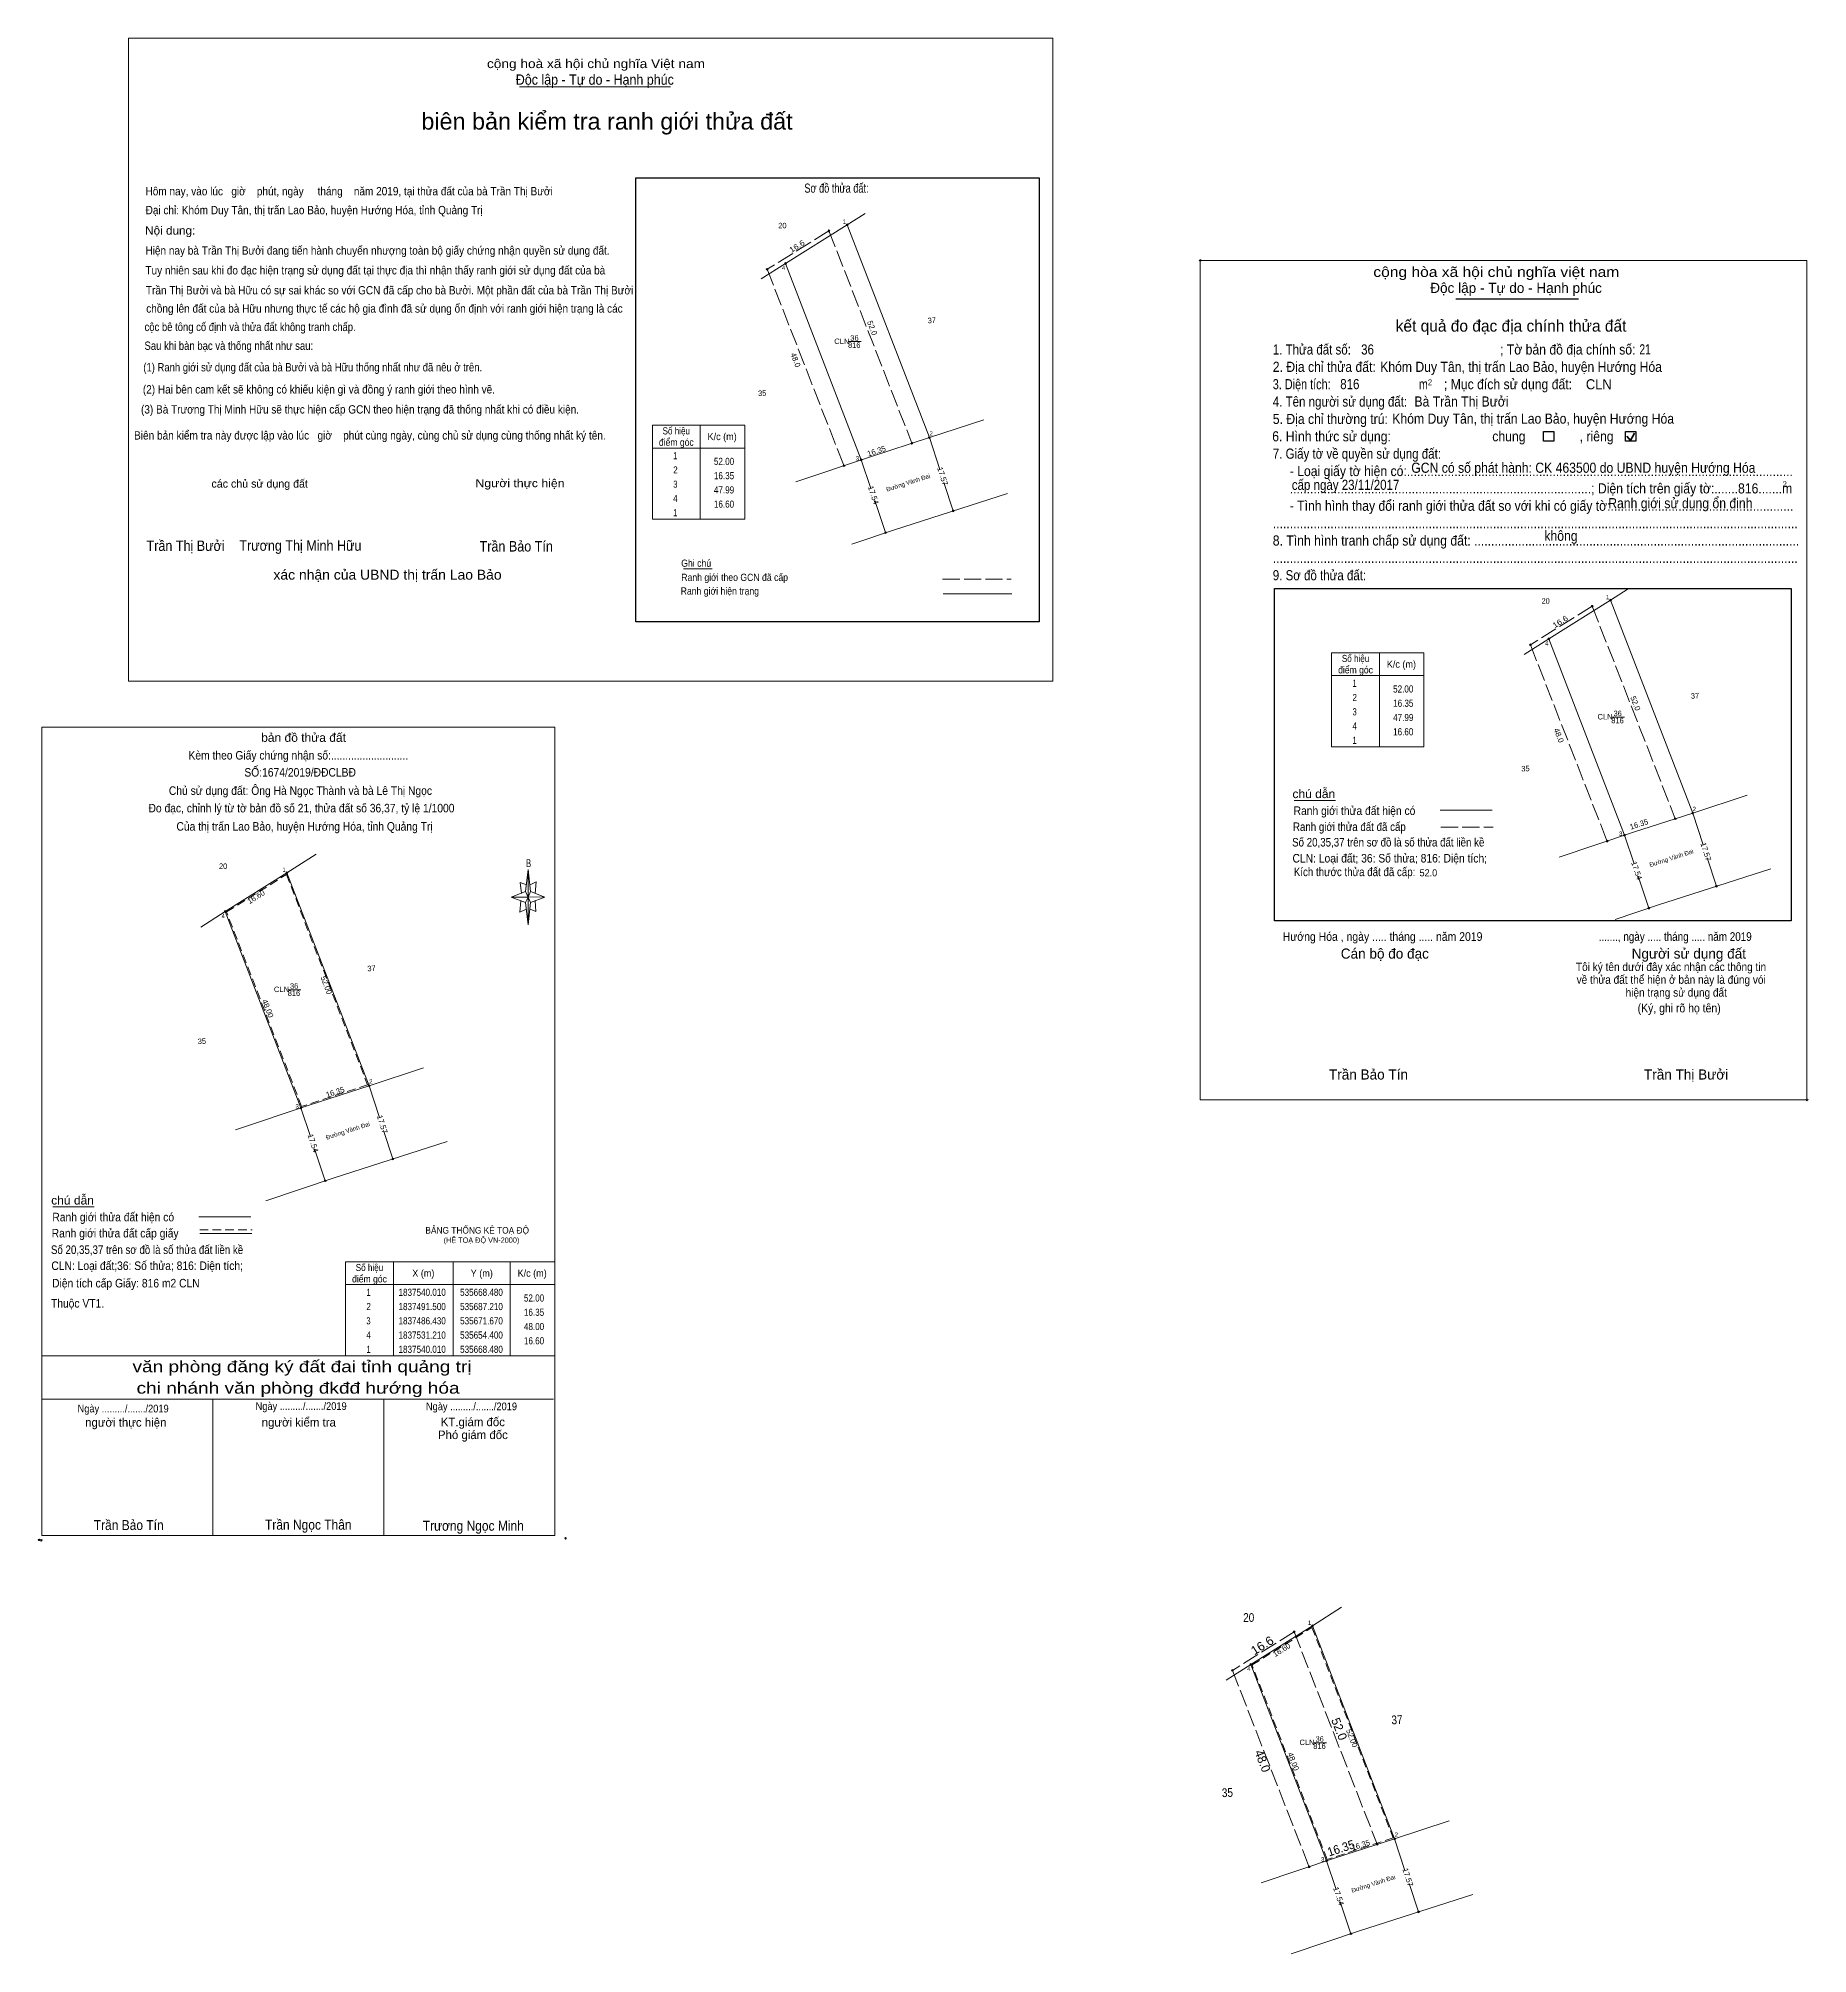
# Model space of a CAD drawing. Header units: metres. Extents: x 535378 to 535781, y 1837465 to 1837902.
import ezdxf
from ezdxf.enums import TextEntityAlignment as Align

# ---------------------------------------------------------------- set-up
doc = ezdxf.new("R2010")
doc.units = ezdxf.units.M
doc.header["$LTSCALE"] = 0.65
doc.header["$PDMODE"] = 32
doc.header["$PDSIZE"] = 0.325
doc.linetypes.add('LONG_DASHED', pattern=[7.5, 6, -1.5])
doc.linetypes.add('MEDIUM_DASHED', pattern=[4.5, 3, -1.5])
for name, color, linetype, lineweight in [('1', 7, 'Continuous', 13), ('10', 7, 'Continuous', 13), ('17', 7, 'Continuous', 13), ('2', 7, 'Continuous', 25), ('23', 7, 'Continuous', 13), ('28', 7, 'Continuous', 13), ('36', 7, 'Continuous', 13), ('5', 7, 'Continuous', 13), ('6', 7, 'Continuous', 13), ('63', 7, 'Continuous', 13), ('7', 7, 'Continuous', 25)]:
    doc.layers.add(name, color=color, linetype=linetype, lineweight=lineweight)

msp = doc.modelspace()

# ---------------------------------------------------------------- hatches: boundary and pattern name
at = {"layer": '36'}
for points in [[(535558.4, 1837858.15, 1), (535558, 1837858.15, 1)], [(535562.56, 1837859.53, 1), (535562.16, 1837859.53, 1)], [(535544.31, 1837849.37, 1), (535543.91, 1837849.37, 1)], [(535548.5, 1837850.7, 1), (535548.1, 1837850.7, 1)], [(535577.33, 1837809.7, 1), (535576.93, 1837809.7, 1)], [(535581.31, 1837810.99, 1), (535580.91, 1837810.99, 1)], [(535561.8, 1837804.59, 1), (535561.4, 1837804.59, 1)], [(535565.77, 1837805.92, 1), (535565.37, 1837805.92, 1)], [(535586.75, 1837794.28, 1), (535586.35, 1837794.28, 1)], [(535571.31, 1837789.32, 1), (535570.91, 1837789.32, 1)], [(535736.63, 1837773.92, 1), (535736.23, 1837773.92, 1)], [(535732.47, 1837772.54, 1), (535732.07, 1837772.54, 1)], [(535722.57, 1837765.09, 1), (535722.17, 1837765.09, 1)], [(535718.38, 1837763.76, 1), (535717.98, 1837763.76, 1)], [(535751.4, 1837724.09, 1), (535751, 1837724.09, 1)], [(535755.38, 1837725.38, 1), (535754.98, 1837725.38, 1)], [(535735.87, 1837718.98, 1), (535735.47, 1837718.98, 1)], [(535739.84, 1837720.31, 1), (535739.44, 1837720.31, 1)], [(535434.77, 1837711.75, 1), (535434.37, 1837711.75, 1)], [(535760.82, 1837708.67, 1), (535760.42, 1837708.67, 1)], [(535745.38, 1837703.71, 1), (535744.98, 1837703.71, 1)], [(535420.71, 1837702.92, 1), (535420.31, 1837702.92, 1)], [(535453.52, 1837663.21, 1), (535453.12, 1837663.21, 1)], [(535437.98, 1837658.14, 1), (535437.58, 1837658.14, 1)], [(535458.96, 1837646.5, 1), (535458.56, 1837646.5, 1)], [(535443.52, 1837641.54, 1), (535443.12, 1837641.54, 1)], [(535664.5, 1837538.66, 1), (535664.1, 1837538.66, 1)], [(535668.66, 1837540.04, 1), (535668.26, 1837540.04, 1)], [(535650.41, 1837529.88, 1), (535650.01, 1837529.88, 1)], [(535654.6, 1837531.21, 1), (535654.2, 1837531.21, 1)], [(535683.43, 1837490.21, 1), (535683.03, 1837490.21, 1)], [(535687.41, 1837491.5, 1), (535687.01, 1837491.5, 1)], [(535671.87, 1837486.43, 1), (535671.47, 1837486.43, 1)], [(535667.9, 1837485.1, 1), (535667.5, 1837485.1, 1)], [(535692.85, 1837474.79, 1), (535692.45, 1837474.79, 1)], [(535677.41, 1837469.83, 1), (535677.01, 1837469.83, 1)]]:
    msp.add_hatch(color=256, dxfattribs=at).paths.add_polyline_path(points)

# ---------------------------------------------------------------- linework, layer by layer
at = {"layer": '1'}
for p, q in [((535566.43, 1837862.1), (535562.38, 1837859.5)), ((535562.38, 1837859.5), (535548.3, 1837850.7)), ((535542.7, 1837847.17), (535548.3, 1837850.7)), ((535736.45, 1837773.89), (535722.37, 1837765.09)), ((535740.5, 1837776.49), (535736.45, 1837773.89)), ((535716.77, 1837761.56), (535722.37, 1837765.09)), ((535441.23, 1837715.98), (535434.59, 1837711.72)), ((535434.59, 1837711.72), (535420.51, 1837702.92)), ((535414.91, 1837699.39), (535420.51, 1837702.92)), ((535675.12, 1837544.27), (535668.48, 1837540.01)), ((535668.48, 1837540.01), (535654.4, 1837531.21)), ((535648.8, 1837527.68), (535654.4, 1837531.21))]:
    msp.add_line(p, q, dxfattribs=at)
at = {"layer": '1', "linetype": 'MEDIUM_DASHED'}
for points in [[(535434.47, 1837711.35), (535452.99, 1837663.37), (535437.93, 1837658.45), (535420.82, 1837702.82)], [(535668.36, 1837539.64), (535686.88, 1837491.66), (535671.82, 1837486.74), (535654.71, 1837531.11)]]:
    msp.add_lwpolyline(points, close=True, dxfattribs=at)
at = {"layer": '10'}
for p, q in [((535524.99, 1837781.1), (535531.59, 1837781.1)), ((535584.25, 1837775.39), (535599.88, 1837775.39))]:
    msp.add_line(p, q, dxfattribs=at)
at = {"layer": '10', "linetype": 'LONG_DASHED'}
msp.add_line((535584.13, 1837778.74), (535599.76, 1837778.74), dxfattribs=at)
at = {"layer": '17'}
for p, q in [((535664.31, 1837728.26), (535673.72, 1837728.26)), ((535381.22, 1837635.58), (535390.63, 1837635.58))]:
    msp.add_line(p, q, dxfattribs=at)
at = {"layer": '2', "lineweight": 13}
msp.add_lwpolyline([(535398.43, 1837755.48), (535609.25, 1837755.48), (535609.25, 1837902.05), (535398.43, 1837902.05)], close=True, dxfattribs=at)
at = {"layer": '2'}
for points in [[(535514.14, 1837870.2), (535606.15, 1837870.2), (535606.14, 1837769.02)], [(535606.15, 1837769.02), (535514.14, 1837769.02), (535514.14, 1837870.2)]]:
    msp.add_lwpolyline(points, dxfattribs=at)
at = {"layer": '23'}
msp.add_line((535487.59, 1837890.98), (535522.08, 1837890.98), dxfattribs=at)
at = {"layer": '28'}
for p, q in [((535562.38, 1837859.5), (535581.11, 1837810.99)), ((535565.57, 1837805.92), (535548.3, 1837850.7)), ((535736.45, 1837773.89), (535755.18, 1837725.38)), ((535739.64, 1837720.31), (535722.37, 1837765.09)), ((535434.59, 1837711.72), (535453.32, 1837663.21)), ((535437.78, 1837658.14), (535420.51, 1837702.92)), ((535668.48, 1837540.01), (535687.21, 1837491.5)), ((535671.67, 1837486.43), (535654.4, 1837531.21))]:
    msp.add_line(p, q, dxfattribs=at)
at = {"layer": '36', "linetype": 'LONG_DASHED'}
for p, q in [((535558.2, 1837858.15), (535544.11, 1837849.37)), ((535558.2, 1837858.15), (535577.13, 1837809.7)), ((535544.11, 1837849.37), (535561.6, 1837804.59)), ((535732.27, 1837772.54), (535718.18, 1837763.76)), ((535732.27, 1837772.54), (535751.2, 1837724.09)), ((535718.18, 1837763.76), (535735.67, 1837718.98)), ((535664.3, 1837538.66), (535650.21, 1837529.88)), ((535664.3, 1837538.66), (535683.23, 1837490.21)), ((535650.21, 1837529.88), (535667.7, 1837485.1))]:
    msp.add_line(p, q, dxfattribs=at)
at = {"layer": '36'}
for p, q in [((535593.54, 1837815.04), (535581.11, 1837810.99)), ((535573.11, 1837789.96), (535598.93, 1837798.26)), ((535563.4, 1837786.72), (535573.11, 1837789.96)), ((535767.61, 1837729.43), (535755.18, 1837725.38)), ((535747.18, 1837704.35), (535773, 1837712.65)), ((535737.47, 1837701.11), (535747.18, 1837704.35)), ((535465.75, 1837667.26), (535453.32, 1837663.21)), ((535699.64, 1837495.55), (535687.21, 1837491.5))]:
    msp.add_line(p, q, dxfattribs=at)
for points in [[(535581.11, 1837810.99), (535567.65, 1837806.61), (535550.66, 1837800.94)], [(535755.18, 1837725.38), (535741.72, 1837721), (535724.73, 1837715.33)], [(535453.32, 1837663.21), (535439.86, 1837658.83), (535422.87, 1837653.16)], [(535429.75, 1837636.98), (535445.32, 1837642.18), (535471.14, 1837650.48)], [(535687.21, 1837491.5), (535673.75, 1837487.12), (535656.76, 1837481.45)], [(535663.64, 1837465.27), (535679.21, 1837470.47), (535705.03, 1837478.77)]]:
    msp.add_lwpolyline(points, dxfattribs=at)
for centre in [(535558.2, 1837858.15), (535562.36, 1837859.53), (535544.11, 1837849.37), (535548.3, 1837850.7), (535577.13, 1837809.7), (535581.11, 1837810.99), (535561.6, 1837804.59), (535565.57, 1837805.92), (535586.55, 1837794.28), (535571.11, 1837789.32), (535736.43, 1837773.92), (535732.27, 1837772.54), (535722.37, 1837765.09), (535718.18, 1837763.76), (535751.2, 1837724.09), (535755.18, 1837725.38), (535735.67, 1837718.98), (535739.64, 1837720.31), (535434.57, 1837711.75), (535760.62, 1837708.67), (535745.18, 1837703.71), (535420.51, 1837702.92), (535453.32, 1837663.21), (535437.78, 1837658.14), (535458.76, 1837646.5), (535443.32, 1837641.54), (535664.3, 1837538.66), (535668.46, 1837540.04), (535650.21, 1837529.88), (535654.4, 1837531.21), (535683.23, 1837490.21), (535687.21, 1837491.5), (535671.67, 1837486.43), (535667.7, 1837485.1), (535692.65, 1837474.79), (535677.21, 1837469.83)]:
    msp.add_circle(centre, 0.2, dxfattribs=at)
at = {"layer": '5'}
for p, q in [((535488.98, 1837707.46), (535489.63, 1837712.53)), ((535488.98, 1837704.99), (535485.73, 1837706.16)), ((535490.15, 1837704.99), (535489.63, 1837699.92)), ((535490.15, 1837707.46), (535493.4, 1837706.16)), ((535491.19, 1837705.38), (535491.32, 1837702.91)), ((535491.32, 1837702.91), (535490.02, 1837703.43)), ((535378.65, 1837601.59), (535495.65, 1837601.59)), ((535378.65, 1837591.71), (535495.39, 1837591.71)), ((535378.65, 1837591.71), (535495.39, 1837591.71)), ((535378.65, 1837591.71), (535495.39, 1837591.71)), ((535417.65, 1837560.64), (535417.65, 1837591.71)), ((535456.65, 1837560.64), (535456.65, 1837591.71))]:
    msp.add_line(p, q, dxfattribs=at)
for points in [[(535378.65, 1837744.98), (535495.65, 1837744.98), (535495.65, 1837560.64), (535378.65, 1837560.64)], [(535489.63, 1837712.53), (535490.15, 1837707.46), (535489.63, 1837706.16)], [(535489.63, 1837706.16), (535485.73, 1837706.16), (535488.98, 1837707.46), (535490.15, 1837704.99), (535493.4, 1837706.16), (535489.63, 1837706.29)], [(535489.63, 1837706.16), (535489.63, 1837699.92), (535488.98, 1837704.99)]]:
    msp.add_lwpolyline(points, close=True, dxfattribs=at)
for points in [[(535489.24, 1837709.02), (535487.81, 1837709.54), (535488.07, 1837707.07)], [(535490.02, 1837709.02), (535491.45, 1837709.67), (535491.19, 1837707.07)], [(535489.63, 1837706.16), (535488.98, 1837707.46), (535485.73, 1837706.16)], [(535487.94, 1837705.38), (535487.68, 1837702.78), (535489.11, 1837703.43)], [(535489.63, 1837706.16), (535490.15, 1837704.99), (535493.4, 1837706.16)], [(535495.65, 1837560.64), (535378.65, 1837560.64), (535378.65, 1837591.71)]]:
    msp.add_lwpolyline(points, dxfattribs=at)
for p in [(535378.04, 1837559.64), (535378.56, 1837559.54)]:
    msp.add_point(p, dxfattribs=at)
at = {"layer": '6'}
for p, q in [((535697.59, 1837726), (535709.47, 1837726)), ((535414.5, 1837633.32), (535426.38, 1837633.32)), ((535414.68, 1837629.51), (535426.56, 1837629.51))]:
    msp.add_line(p, q, dxfattribs=at)
at = {"layer": '6', "linetype": 'LONG_DASHED'}
msp.add_line((535697.77, 1837722.19), (535709.65, 1837722.19), dxfattribs=at)
at = {"layer": '6', "linetype": 'MEDIUM_DASHED'}
msp.add_line((535414.68, 1837630.32), (535426.64, 1837630.32), dxfattribs=at)
at = {"layer": '6'}
msp.add_point((535498.12, 1837559.99), dxfattribs=at)
at = {"layer": '63'}
for p, q in [((535562.6, 1837832.88), (535565.57, 1837832.88)), ((535528.84, 1837813.82), (535528.84, 1837792.37)), ((535583.47, 1837803.74), (535581.11, 1837810.99)), ((535567.74, 1837799.41), (535565.57, 1837805.92)), ((535586.55, 1837794.28), (535584.43, 1837800.79)), ((535571.11, 1837789.32), (535568.67, 1837796.62)), ((535683.76, 1837761.92), (535683.76, 1837740.47)), ((535736.67, 1837747.27), (535739.64, 1837747.27)), ((535757.54, 1837718.13), (535755.18, 1837725.38)), ((535741.81, 1837713.8), (535739.64, 1837720.31)), ((535760.62, 1837708.67), (535758.5, 1837715.18)), ((535745.18, 1837703.71), (535742.74, 1837711.01)), ((535434.81, 1837685.1), (535437.78, 1837685.1)), ((535455.68, 1837655.96), (535453.32, 1837663.21)), ((535439.95, 1837651.63), (535437.78, 1837658.14)), ((535458.76, 1837646.5), (535456.64, 1837653.01)), ((535443.32, 1837641.54), (535440.88, 1837648.84)), ((535458.86, 1837623.04), (535458.86, 1837601.59)), ((535472.51, 1837623.04), (535472.51, 1837601.59)), ((535485.51, 1837623.04), (535485.51, 1837601.59)), ((535447.94, 1837617.84), (535495.65, 1837617.84)), ((535668.7, 1837513.39), (535671.67, 1837513.39)), ((535689.57, 1837484.25), (535687.21, 1837491.5)), ((535673.84, 1837479.92), (535671.67, 1837486.43)), ((535692.65, 1837474.79), (535690.53, 1837481.3)), ((535677.21, 1837469.83), (535674.77, 1837477.13))]:
    msp.add_line(p, q, dxfattribs=at)
for points in [[(535528.84, 1837792.37), (535517.92, 1837792.37), (535517.92, 1837813.82), (535528.84, 1837813.82)], [(535528.84, 1837813.82), (535538.98, 1837813.82), (535538.98, 1837792.37), (535528.84, 1837792.37)], [(535517.92, 1837808.62), (535528.84, 1837808.62), (535538.98, 1837808.62)], [(535683.76, 1837740.47), (535672.84, 1837740.47), (535672.84, 1837761.92), (535683.76, 1837761.92)], [(535683.76, 1837761.92), (535693.9, 1837761.92), (535693.9, 1837740.47), (535683.76, 1837740.47)], [(535672.84, 1837756.72), (535683.76, 1837756.72), (535693.9, 1837756.72)]]:
    msp.add_lwpolyline(points, dxfattribs=at)
msp.add_lwpolyline([(535447.94, 1837623.04), (535495.65, 1837623.04), (535495.65, 1837601.59), (535447.94, 1837601.59)], close=True, dxfattribs=at)
at = {"layer": '7'}
for p, q in [((535701.15, 1837842.62), (535729.14, 1837842.62)), ((535659.84, 1837776.62), (535777.65, 1837776.62)), ((535777.65, 1837776.62), (535777.65, 1837700.79))]:
    msp.add_line(p, q, dxfattribs=at)
at = {"layer": '7', "lineweight": 35}
for p, q in [((535740.18, 1837811.34), (535740.97, 1837810.32)), ((535740.97, 1837810.32), (535741.93, 1837812.03))]:
    msp.add_line(p, q, dxfattribs=at)
at = {"layer": '7', "lineweight": 13}
msp.add_lwpolyline([(535642.87, 1837851.4), (535781.25, 1837851.4), (535781.25, 1837660), (535642.87, 1837660)], close=True, dxfattribs=at)
at = {"layer": '7'}
for points in [[(535721.18, 1837812.36), (535723.55, 1837812.36), (535723.55, 1837810.15), (535721.18, 1837810.15)], [(535739.88, 1837812.36), (535742.25, 1837812.36), (535742.25, 1837810.15), (535739.88, 1837810.15)]]:
    msp.add_lwpolyline(points, close=True, dxfattribs=at)
msp.add_lwpolyline([(535777.65, 1837700.79), (535659.84, 1837700.79), (535659.84, 1837776.62)], dxfattribs=at)
for p in [(535642.87, 1837851.4), (535781.25, 1837660)]:
    msp.add_point(p, dxfattribs=at)

# ---------------------------------------------------------------- texts
at = {"layer": '1'}
for s, width, p in [('CLN', 0.95, (535561.135, 1837832.33)), ('816', 0.85, (535563.975, 1837831.46)), ('36', 0.85, (535564.01, 1837833.09)), ('CLN', 0.95, (535735.205, 1837746.72)), ('36', 0.85, (535738.08, 1837747.48)), ('816', 0.85, (535738.045, 1837745.85)), ('36', 0.85, (535436.22, 1837685.31)), ('CLN', 0.95, (535433.345, 1837684.55)), ('816', 0.85, (535436.185, 1837683.68)), ('CLN', 0.95, (535667.235, 1837512.84)), ('816', 0.85, (535670.075, 1837511.97)), ('36', 0.85, (535670.11, 1837513.6))]:
    msp.add_text(s, height=1.25, dxfattribs=dict(at, width=width)).set_placement(p, align=Align.CENTER)
for s, height, width, p in [('Hướng Hóa , ngày ..... tháng ..... năm 2019', 1.98, 0.9, (535661.69, 1837696.23)), ('BẢNG THỐNG KÊ TOẠ ĐỘ ', 1.495, 0.95, (535466.16, 1837629.48)), ('(HỆ TOẠ ĐỘ VN-2000)', 1.209, 0.9, (535470.32, 1837627.38))]:
    msp.add_text(s, height=height, dxfattribs=dict(at, width=width)).set_placement(p)
for s, p in [('Trần Bảo Tín', (535672.23, 1837664.61)), ('Trần Thị Bưởi', (535744.07, 1837664.61))]:
    msp.add_text(s, height=2.31, dxfattribs=at).set_placement(p)
at = {"layer": '2'}
for s, height, width, p in [('cộng hoà xã hội chủ nghĩa Việt nam', 2.026, 1.15, (535505.06, 1837895.26)), ('cộng hoà xã hội chủ nghĩa Việt nam', 2.026, 1.15, (535505.06, 1837895.26)), ('Độc lập - Tự do - Hạnh phúc', 2.363, 0.9, (535504.8, 1837891.46)), ('Độc lập - Tự do - Hạnh phúc', 2.363, 0.9, (535504.8, 1837891.46)), (' biên bản kiểm tra ranh giới thửa đất', 3.795, 1.05, (535506.835, 1837881.23)), ('Sơ đồ thửa đất:', 2.088, 0.75, (535559.915, 1837866.84)), ('Biên bản kiểm tra này được lập vào lúc   giờ    phút cùng ngày, cùng chủ sử dụng cùng thống nhất ký tên.', 1.908, 0.9, (535453.5, 1837810.55)), ('Người thực hiện', 1.815, 1.15, (535487.73, 1837799.69)), ('Trần Thị Bưởi', 2.38, 0.9, (535411.465, 1837785.15)), ('Trương Thị Minh Hữu', 2.38, 0.9, (535437.655, 1837785.19)), ('Trần Bảo Tín', 2.38, 0.9, (535486.875, 1837785.02)), ('Ghi chú', 1.645, 0.9, (535527.91, 1837781.54)), ('xác nhận của UBND thị trấn Lao Bảo', 2.26, 1.05, (535457.525, 1837778.6))]:
    msp.add_text(s, height=height, dxfattribs=dict(at, width=width)).set_placement(p, align=Align.CENTER)
for s, height, width, p in [('Hôm nay, vào lúc   giờ    phút, ngày     tháng    năm 2019, tại thửa đất của bà Trần Thị Bưởi', 1.9, 0.9, (535402.33, 1837866.24)), ('Đại chỉ: Khóm Duy Tân, thị trấn Lao Bảo, huyện Hướng Hóa, tỉnh Quảng Trị ', 1.9, 0.9, (535402.35, 1837861.93)), ('Nội dung:', 1.904, 1.05, (535402.24, 1837857.28)), ('Hiện nay bà Trần Thị Bưởi đang tiến hành chuyển nhượng toàn bộ giấy chứng nhận quyền sử dụng đất.', 1.9, 0.9, (535402.31, 1837852.72)), ('Tuy nhiên sau khi đo đạc hiện trạng sử dụng đất tại thực địa thì nhận thấy ranh giới sử dụng đất của bà', 1.9, 0.9, (535402.31, 1837848.2)), ('Trần Thị Bưởi và bà Hữu có sự sai khác so với GCN đã cấp cho bà Bưởi. Một phần đất của bà Trần Thị Bưởi', 1.9, 0.9, (535402.42, 1837843.65)), ('chồng lên đất của bà Hữu nhưng thực tế các hộ gia đình đã sử dụng ổn định với ranh giới hiện trạng là các', 1.9, 0.9, (535402.49, 1837839.49)), ('cộc bê tông cố định và thửa đất không tranh chấp.', 1.9, 0.85, (535402.11, 1837835.29)), ('Sau khi bàn bạc và thống nhất như sau:', 1.908, 0.85, (535402.09, 1837831)), ('(1) Ranh giới sử dụng đất của bà Bưởi và bà Hữu thống nhất như đã nêu ở trên.', 1.9, 0.85, (535401.83, 1837826.09)), ('(2) Hai bên cam kết sẽ không có khiếu kiện gì và đồng ý ranh giới theo hình vẽ.', 1.897, 0.9, (535401.73, 1837821.05)), ('(3) Bà Trương Thị Minh Hữu sẽ thực hiện cấp GCN theo hiện trạng đã thống nhất khi có điều kiện.', 1.9, 0.9, (535401.3, 1837816.48)), ('Ranh giới theo GCN đã cấp', 1.64, 0.9, (535524.52, 1837778.31)), ('Ranh giới hiện trạng', 1.64, 0.9, (535524.38, 1837775.2))]:
    msp.add_text(s, height=height, dxfattribs=dict(at, width=width)).set_placement(p)
msp.add_text('các chủ sử dụng đất', height=1.815, dxfattribs=at).set_placement((535428.365, 1837799.59), align=Align.CENTER)
at = {"layer": '36'}
for s, height, rotation, width, p in [('20', 1.25, 0.003, 0.85, (535547.58, 1837858.72)), ('16.6', 1.25, 31.919, 1.15, (535551.2346, 1837854.0944)), ('52.0', 1.25, 291.341, 1.05, (535567.4835, 1837835.7774)), ('37', 1.25, 3.149, 0.85, (535581.6857, 1837837.1143)), ('48.0', 1.25, 291.334, 1.05, (535550.0033, 1837828.4774)), ('35', 1.25, 2.203, 0.85, (535542.996, 1837820.5006)), ('20', 1.25, 0.003, 0.85, (535721.65, 1837773.11)), ('16.6', 1.25, 31.919, 1.15, (535725.3046, 1837768.4844)), ('52.0', 1.25, 291.341, 1.05, (535741.5535, 1837750.1674)), ('37', 1.25, 3.149, 0.85, (535755.7557, 1837751.5043)), ('48.0', 1.25, 291.334, 1.05, (535724.0733, 1837742.8674)), ('35', 1.25, 2.203, 0.85, (535717.066, 1837734.8906)), ('20', 1.25, 0.003, 0.85, (535420.03, 1837712.64)), ('37', 1.25, 3.149, 0.85, (535453.8957, 1837689.3343)), ('35', 1.25, 2.203, 0.85, (535415.206, 1837672.7206)), ('20', 2, 0.003, 0.85, (535653.9249, 1837540.9301)), ('16.6', 2, 31.919, 1.05, (535657.5313, 1837534.7245)), ('37', 2, 3.149, 0.85, (535687.8001, 1837517.621)), ('35', 2, 2.203, 0.85, (535649.1066, 1837501.0087)), ('16.35', 2, 18.046, 0.95, (535675.2802, 1837488.3973))]:
    msp.add_text(s, height=height, rotation=rotation, dxfattribs=dict(at, width=width)).set_placement(p, align=Align.CENTER)
for s, height, rotation, p in [('16.35', 1.25, 18.046, (535569.2314, 1837807.3314)), ('Đường Vành Đai', 1, 17.82, (535576.412, 1837800.2508)), ('16.35', 1.25, 18.046, (535743.1314, 1837722.2414)), ('Đường Vành Đai', 1, 17.82, (535750.482, 1837714.6408)), ('Đường Vành Đai', 1, 17.82, (535448.622, 1837652.4708)), ('52.0', 2, 291.341, (535673.6416, 1837516.1489)), ('48.0', 2, 291.334, (535656.1613, 1837508.8488)), ('Đường Vành Đai', 1, 17.82, (535682.512, 1837480.7608))]:
    msp.add_text(s, height=height, rotation=rotation, dxfattribs=at).set_placement(p, align=Align.CENTER)
at = {"layer": '5'}
for s, height, width, p in [('bản đồ thửa đất', 1.95, 1.05, (535438.375, 1837741.62)), ('Kèm theo Giấy chứng nhận số:...........................', 1.95, 0.9, (535437.175, 1837737.58)), ('SỐ:1674/2019/ĐĐCLBĐ', 1.95, 0.9, (535437.595, 1837733.69)), ('Chủ sử dụng đất: Ông Hà Ngọc Thành và bà Lê Thị Ngọc', 1.95, 0.9, (535437.665, 1837729.52)), ('Đo đạc, chỉnh lý từ tờ bản đồ số 21, thửa đất số 36,37, tỷ lệ 1/1000 ', 1.95, 0.9, (535438.225, 1837725.53)), ('Của thị trấn Lao Bảo, huyện Hướng Hóa, tỉnh Quảng Trị', 1.95, 0.9, (535438.6, 1837721.36)), ('B', 1.791, 0.75, (535489.675, 1837713.05)), ('văn phòng đăng ký đất đai tỉnh quảng trị', 2.6, 1.25, (535438.02, 1837597.87)), ('chi nhánh văn phòng đkđđ hướng hóa', 2.6, 1.25, (535437.125, 1837592.98)), ('Ngày ........./......./2019', 1.755, 0.9, (535397.22, 1837588.7)), ('Ngày ........./......./2019', 1.755, 0.9, (535437.82, 1837589.26)), ('Ngày ........./......./2019', 1.755, 0.9, (535476.67, 1837589.2)), ('Trần Bảo Tín', 2.27, 0.9, (535398.5, 1837561.88)), ('Trần Ngọc Thân', 2.27, 0.9, (535439.45, 1837561.96)), ('Trương Ngọc Minh', 2.27, 0.9, (535477.08, 1837561.72))]:
    msp.add_text(s, height=height, dxfattribs=dict(at, width=width)).set_placement(p, align=Align.CENTER)
for s, p in [('người thực hiện', (535397.825, 1837585.45)), ('người kiểm tra', (535437.285, 1837585.48)), ('KT.giám đốc', (535476.985, 1837585.56)), ('Phó giám đốc', (535476.99, 1837582.62))]:
    msp.add_text(s, height=1.95, dxfattribs=at).set_placement(p, align=Align.CENTER)
at = {"layer": '6'}
for s, height, width, p in [('CLN', 2.31, 0.95, (535730.83, 1837822)), ('Bà Trần Thị Bưởi', 2.31, 0.9, (535691.73, 1837818.08)), ('chú dẫn', 1.95, 1.05, (535663.91, 1837728.79)), ('Ranh giới thửa đất hiện có ', 1.95, 0.9, (535664.17, 1837724.94)), ('Ranh giới thửa đất đã cấp', 1.95, 0.85, (535664.02, 1837721.28)), ('Số 20,35,37 trên sơ đồ là số thửa đất liền kề', 1.95, 0.85, (535663.83, 1837717.75)), ('CLN: Loại đất; 36: Số thửa; 816: Diện tích;', 1.95, 0.9, (535663.92, 1837714.1)), ('Kích thước thửa đất đã cấp:', 1.95, 0.85, (535664.22, 1837710.99)), ('chú dẫn', 1.95, 1.05, (535380.82, 1837636.11)), ('Ranh giới thửa đất hiện có ', 1.95, 0.9, (535381.08, 1837632.27)), ('Ranh giới thửa đất cấp giấy', 1.95, 0.9, (535380.93, 1837628.6)), ('Số 20,35,37 trên sơ đồ là số thửa đất liền kề', 1.95, 0.85, (535380.76, 1837624.83)), ('CLN: Loại đất;36: Số thửa; 816: Diện tích;', 1.95, 0.9, (535380.85, 1837621.18)), ('Diện tích cấp Giấy: 816 m2 CLN', 1.95, 0.9, (535381.02, 1837617.2)), ('Thuộc VT1.', 1.95, 0.9, (535380.76, 1837612.61))]:
    msp.add_text(s, height=height, dxfattribs=dict(at, width=width)).set_placement(p)
at = {"layer": '63'}
for s, height, width, p in [(' 1', 1, 0.9, (535562.11, 1837859.74)), (' 4', 1, 0.95, (535548.23, 1837849.19)), (' 2', 1, 0.9, (535581.89, 1837811.42)), ('52.00', 1.625, 0.85, (535536.58, 1837804.76)), (' 3', 1, 0.95, (535565.09, 1837805.78)), ('47.99', 1.625, 0.85, (535536.58, 1837798.26)), ('16.35', 1.625, 0.85, (535536.58, 1837801.51)), ('16.60', 1.625, 0.85, (535536.58, 1837795.01)), (' 1', 1, 0.9, (535736.18, 1837774.13)), (' 4', 1, 0.95, (535722.3, 1837763.58)), ('52.00', 1.625, 0.85, (535691.48, 1837752.86)), ('47.99', 1.625, 0.85, (535691.49, 1837746.36)), ('16.35', 1.625, 0.85, (535691.49, 1837749.61)), ('16.60', 1.625, 0.85, (535691.48, 1837743.11)), (' 2', 1, 0.9, (535755.96, 1837725.81)), (' 3', 1, 0.95, (535739.16, 1837720.17)), (' 1', 1, 0.9, (535434.32, 1837711.96)), (' 4', 1, 0.95, (535420.44, 1837701.41)), (' 2', 1, 0.9, (535454.1, 1837663.64)), (' 3', 1, 0.95, (535437.3, 1837658)), ('52.00', 1.625, 0.85, (535493.25, 1837613.98)), ('16.35', 1.625, 0.85, (535493.25, 1837610.73)), ('48.00', 1.62, 0.85, (535493.25, 1837607.48)), ('16.60', 1.625, 0.85, (535493.25, 1837604.23)), (' 1', 1, 0.9, (535668.21, 1837540.25)), (' 4', 1, 0.95, (535654.33, 1837529.7)), (' 2', 1, 0.9, (535687.99, 1837491.93)), (' 3', 1, 0.95, (535671.19, 1837486.29))]:
    msp.add_text(s, height=height, dxfattribs=dict(at, width=width)).set_placement(p, align=Align.RIGHT)
for s, width, p in [('Số hiệu', 0.85, (535523.385, 1837811.72)), ('điểm góc', 0.9, (535523.385, 1837809.12)), ('K/c (m)', 0.95, (535533.84, 1837810.42)), (' 2', 0.85, (535522.935, 1837802.81)), (' 1', 0.75, (535522.925, 1837806.06)), (' 3', 0.8, (535522.925, 1837799.56)), (' 4', 0.85, (535522.93, 1837796.31)), (' 1', 0.75, (535522.925, 1837793.06)), ('Số hiệu', 0.85, (535678.3, 1837759.82)), ('điểm góc', 0.9, (535678.295, 1837757.22)), ('K/c (m)', 0.95, (535688.755, 1837758.52)), (' 2', 0.85, (535677.85, 1837750.91)), (' 1', 0.75, (535677.845, 1837754.16)), (' 3', 0.8, (535677.84, 1837747.66)), (' 4', 0.85, (535677.845, 1837744.41)), (' 1', 0.75, (535677.845, 1837741.16)), ('52.0', 0.95, (535694.9, 1837710.94)), ('Số hiệu', 0.85, (535453.405, 1837620.94)), ('X (m)', 0.95, (535465.69, 1837619.64)), ('Y (m)', 0.95, (535479.02, 1837619.64)), ('K/c (m)', 0.95, (535490.51, 1837619.64)), ('điểm góc', 0.9, (535453.405, 1837618.34)), (' 1', 0.75, (535452.945, 1837615.28)), ('1837540.010', 0.85, (535465.425, 1837615.28)), ('535668.480', 0.85, (535478.955, 1837615.28)), (' 2', 0.85, (535452.955, 1837612.03)), ('1837491.500', 0.85, (535465.425, 1837612.03)), ('535687.210', 0.85, (535478.955, 1837612.03)), (' 3', 0.8, (535452.935, 1837608.78)), ('1837486.430', 0.85, (535465.425, 1837608.78)), ('535671.670', 0.85, (535478.955, 1837608.78)), (' 4', 0.85, (535452.95, 1837605.53)), (' 1', 0.75, (535452.945, 1837602.28)), ('1837531.210', 0.85, (535465.425, 1837605.53)), ('1837540.010', 0.85, (535465.425, 1837602.28)), ('535654.400', 0.85, (535478.955, 1837605.53)), ('535668.480', 0.85, (535478.955, 1837602.28))]:
    msp.add_text(s, height=1.625, dxfattribs=dict(at, width=width)).set_placement(p, align=Align.CENTER)
at = {"layer": '63', "width": 0.95}
for s, rotation, p in [('17.57', 288.033, (535583.5274, 1837801.9935)), ('17.57', 288.033, (535757.5974, 1837716.3835)), ('16.35', 18.069, (535445.7862, 1837661.1586)), ('17.57', 288.033, (535455.7374, 1837654.2135)), ('16.35', 18.069, (535679.6762, 1837489.4486)), ('17.57', 288.033, (535689.6274, 1837482.5035))]:
    msp.add_text(s, height=1.25, rotation=rotation, dxfattribs=at).set_placement(p, align=Align.CENTER)
at = {"layer": '63'}
for s, rotation, p in [('17.54', 288.456, (535567.7415, 1837797.6779)), ('17.54', 288.456, (535741.8115, 1837712.0679)), ('16.60', 32.005, (535427.8788, 1837705.728)), ('52.00', 291.112, (535442.9913, 1837685.9001)), ('48.00', 291.09, (535429.6405, 1837680.5899)), ('17.54', 288.456, (535439.9515, 1837649.8979)), ('16.60', 32.005, (535661.7688, 1837534.018)), ('52.00', 291.112, (535676.8813, 1837514.1901)), ('48.00', 291.09, (535663.5305, 1837508.8799)), ('17.54', 288.456, (535673.8415, 1837478.1879))]:
    msp.add_text(s, height=1.25, rotation=rotation, dxfattribs=at).set_placement(p, align=Align.CENTER)
at = {"layer": '7'}
for s, height, width, p in [('cộng hòa xã hội chủ nghĩa việt nam', 2.31, 1.15, (535682.35, 1837847.63)), ('1. Thửa đất số:', 2.31, 0.85, (535659.42, 1837829.94)), ('36', 2.31, 0.85, (535679.57, 1837829.94)), ('; Tờ bản đồ địa chính số:', 2.31, 0.9, (535711.25, 1837829.94)), ('21', 2.31, 0.75, (535743.04, 1837829.97)), ('2. Địa chỉ thửa đất:', 2.31, 0.9, (535659.42, 1837825.98)), ('Khóm Duy Tân, thị trấn Lao Bảo, huyện Hướng Hóa', 2.31, 0.9, (535683.91, 1837825.98)), ('3. Diện tích:', 2.31, 0.8, (535659.42, 1837822.02)), ('816', 2.31, 0.85, (535674.8, 1837822.04)), ('m', 2.31, 0.8, (535692.72, 1837822.02)), ('2', 1.32, 0.8, (535694.8, 1837822.95)), ('; Mục đích sử dụng đất:', 2.31, 0.9, (535698.45, 1837822.02)), ('4. Tên người sử dụng đất:', 2.31, 0.85, (535659.42, 1837818.06)), ('5. Địa chỉ thường trú:', 2.31, 0.9, (535659.42, 1837814.1)), ('Khóm Duy Tân, thị trấn Lao Bảo, huyện Hướng Hóa', 2.31, 0.9, (535686.67, 1837814.17)), ('6. Hình thức sử dụng:', 2.31, 0.9, (535659.29, 1837810.14)), ('7. Giấy tờ về quyền sử dụng đất:', 2.31, 0.85, (535659.42, 1837806.18)), ('chung                , riêng', 2.31, 0.9, (535709.48, 1837810.14)), ('     - Loại giấy tờ hiện có:..................................................................................................................', 2.31, 0.9, (535659.42, 1837802.22)), ('GCN có số phát hành: CK 463500 do UBND huyện Hướng Hóa ', 2.31, 0.9, (535691.01, 1837802.97)), ('     .........................................................................................; Diện tích trên giấy tờ:.......816.......m', 2.31, 0.9, (535659.42, 1837798.26)), ('cấp ngày 23/11/2017', 2.31, 0.85, (535663.76, 1837799.07)), ('2', 1.32, 0.8, (535775.71, 1837799.72)), ('     - Tình hình thay đổi ranh giới thửa đất so với khi có giấy tờ:......................................................', 2.31, 0.9, (535659.42, 1837794.3)), ('Ranh giới sử dụng ổn định', 2.31, 0.9, (535735.92, 1837794.89)), ('8. Tình hình tranh chấp sử dụng đất: ................................................................................................', 2.31, 0.9, (535659.42, 1837786.38)), ('...........................................................................................................................................................', 2.31, 0.9, (535659.42, 1837790.34)), ('không', 2.31, 0.9, (535721.36, 1837787.46)), ('...........................................................................................................................................................', 2.31, 0.9, (535659.42, 1837782.42)), ('9. Sơ đồ thửa đất:', 2.31, 0.85, (535659.42, 1837778.46)), ('......., ngày ..... tháng ..... năm 2019', 1.98, 0.85, (535733.74, 1837696.23)), ('(Ký, ghi rõ họ tên)', 1.98, 0.9, (535742.63, 1837679.93))]:
    msp.add_text(s, height=height, dxfattribs=dict(at, width=width)).set_placement(p)
for s, p in [('Độc lập - Tự do - Hạnh phúc', (535695.33, 1837843.98)), ('Cán bộ đo đạc', (535674.93, 1837692.18)), ('Người sử dụng đất', (535741.26, 1837692.18))]:
    msp.add_text(s, height=2.31, dxfattribs=at).set_placement(p)
for s, height, p in [('kết quả đo đạc địa chính thửa đất', 2.64, (535713.755, 1837835.16)), ('.', 0.6601, (535781.2516, 1837659.66))]:
    msp.add_text(s, height=height, dxfattribs=at).set_placement(p, align=Align.CENTER)
at = {"layer": '7', "width": 0.9}
for s, p in [('Tôi ký tên dưới đây xác nhận các thông tin', (535750.245, 1837689.36)), ('về thửa đất thể hiện ở bản này là đúng vói', (535750.28, 1837686.44)), ('hiện trạng sử dụng đất', (535751.435, 1837683.51))]:
    msp.add_text(s, height=1.908, dxfattribs=at).set_placement(p, align=Align.CENTER)

doc.saveas('drawing.dxf')
